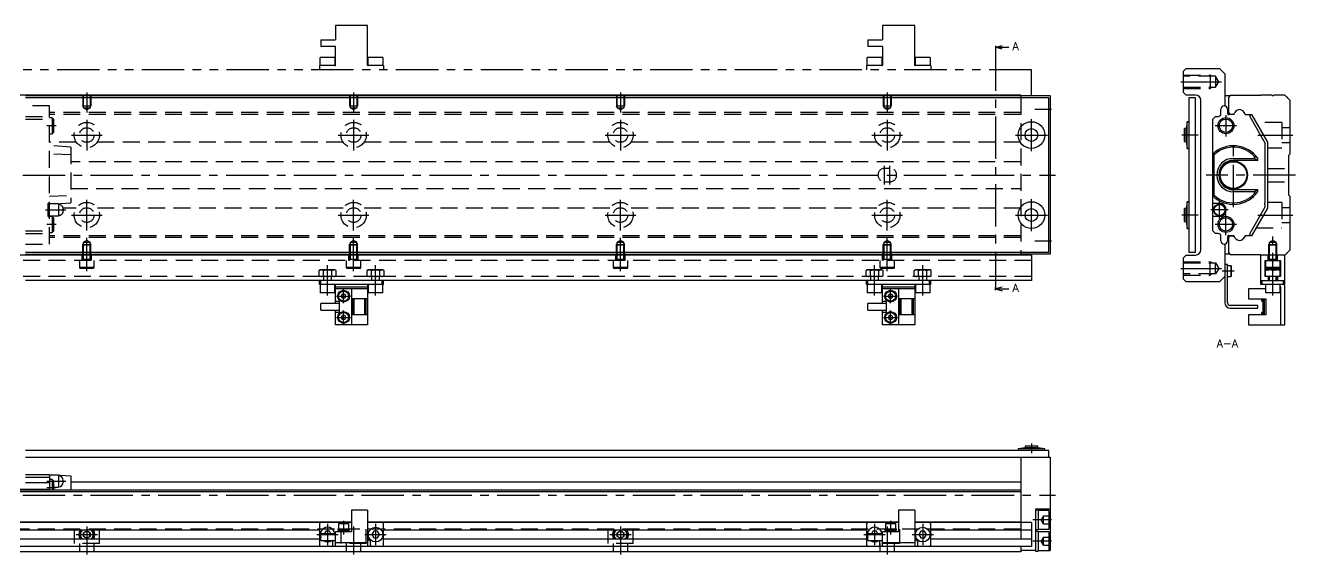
# Model space of a CAD drawing. Extents: x -2 to 754, y -8 to 207.
# Drawn here: x 278.4 to 754.4, y 9 to 207.4 of the extents above; entities that cross this region are included whole.
import ezdxf

# ---------------------------------------------------------------- set-up
doc = ezdxf.new("R2010")
doc.units = 0
doc.header["$LTSCALE"] = 0.5
for name, pattern in [('CENTER', [50.8, 31.75, -6.35, 6.35, -6.35]), ('DASHED', [19.05, 12.7, -6.35]), ('PHANTOM', [63.5, 31.75, -6.35, 6.35, -6.35, 6.35, -6.35])]:
    doc.linetypes.add(name, pattern=pattern)
for name, color, linetype in [('MSM_CENTER', 1, 'CENTER'), ('MSM_CONTINUOUS', 7, 'CONTINUOUS'), ('MSM_DASHED', 4, 'DASHED'), ('MSM_IMAGINARY', 6, 'PHANTOM'), ('MSM_NARROW', 5, 'CONTINUOUS'), ('MSM_PART_NUMBER', 7, 'CONTINUOUS')]:
    doc.layers.add(name, color=color, linetype=linetype)
doc.styles.get("Standard").update_dxf_attribs({"font": 'txt.shx', "height": 3, "bigfont": 'bigfont.shx'})

msp = doc.modelspace()

# ---------------------------------------------------------------- linework, layer by layer
at = {"layer": 'MSM_CENTER'}
for p, q in [((641.92, 198.69), (641.92, 108.62)), ((711.4, 186.3), (726.59, 186.3)), ((301.4, 182.3), (301.4, 174.79)), ((401.4, 182.3), (401.4, 174.79)), ((501.4, 182.3), (501.4, 174.79)), ((601.4, 182.3), (601.4, 174.79)), ((301.4, 172.05), (301.4, 160.55)), ((401.4, 172.05), (401.4, 160.55)), ((501.4, 172.05), (501.4, 160.55)), ((601.4, 172.05), (601.4, 160.55)), ((655.4, 160.3), (655.4, 172.3)), ((656.65, 176), (662.9, 176)), ((728.3, 173.8), (728.3, 165.8)), ((289.9, 169.8), (286.4, 169.8)), ((732.3, 169.8), (724.3, 169.8)), ((295.65, 166.3), (307.15, 166.3)), ((395.65, 166.3), (407.15, 166.3)), ((495.65, 166.3), (507.15, 166.3)), ((595.65, 166.3), (607.15, 166.3)), ((649.4, 166.3), (661.4, 166.3)), ((717.9, 166.3), (711.8, 166.3)), ((731.1, 139.3), (731.1, 163.3)), ((740.22, 166.3), (753.4, 166.3)), ((600.4, 147.8), (600.4, 154.8)), ((602.4, 147.8), (602.4, 154.8)), ((-2, 151.3), (664.4, 151.3)), ((754.4, 151.3), (720.9, 151.3)), ((285.9, 138.2), (293.6, 138.2)), ((301.4, 130.55), (301.4, 142.05)), ((401.4, 130.55), (401.4, 142.05)), ((501.4, 130.55), (501.4, 142.05)), ((601.4, 130.55), (601.4, 142.05)), ((655.4, 130.3), (655.4, 142.3)), ((729.15, 138.2), (722.65, 138.2)), ((725.9, 134.95), (725.9, 141.45)), ((295.65, 136.3), (307.15, 136.3)), ((395.65, 136.3), (407.15, 136.3)), ((495.65, 136.3), (507.15, 136.3)), ((595.65, 136.3), (607.15, 136.3)), ((649.4, 136.3), (661.4, 136.3)), ((717.9, 136.3), (711.8, 136.3)), ((728.3, 128.8), (728.3, 136.8)), ((740.22, 136.3), (753.4, 136.3)), ((289.9, 132.8), (286.4, 132.8)), ((732.3, 132.8), (724.3, 132.8)), ((301.4, 115.25), (301.4, 127.81)), ((401.4, 115.25), (401.4, 127.81)), ((501.4, 115.25), (501.4, 127.81)), ((601.4, 115.25), (601.4, 127.81)), ((656.65, 126.6), (662.9, 126.6)), ((745.9, 106.2), (745.9, 128.3)), ((391.65, 106.2), (391.65, 117.55)), ((409.65, 106.2), (409.65, 117.55)), ((596.65, 106.2), (596.65, 117.55)), ((614.65, 106.2), (614.65, 117.55)), ((711.4, 116.3), (726.59, 116.3)), ((731.4, 115.3), (726.9, 115.3)), ((395.02, 105.9), (400.27, 105.9)), ((397.65, 103.27), (397.65, 108.52)), ((600.02, 105.9), (605.27, 105.9)), ((602.65, 103.27), (602.65, 108.52)), ((397.65, 95.27), (397.65, 100.52)), ((602.65, 95.27), (602.65, 100.52)), ((395.02, 97.9), (400.27, 97.9)), ((600.02, 97.9), (605.27, 97.9)), ((655.4, 50.6), (655.4, 47)), ((286.4, 36.5), (293.6, 36.5)), ((286.4, 34.1), (289.9, 34.1)), ((-2, 31.3), (664.4, 31.3)), ((301.4, 19.5), (301.4, 9)), ((301.4, 19.5), (301.4, 9)), ((391.65, 20.5), (391.65, 12.5)), ((397.65, 21.6), (397.65, 16.6)), ((401.4, 19.5), (401.4, 9)), ((409.65, 20.5), (409.65, 12.5)), ((501.4, 19.5), (501.4, 9)), ((501.4, 19.5), (501.4, 9)), ((596.65, 20.5), (596.65, 12.5)), ((601.4, 19.5), (601.4, 9)), ((602.65, 21.6), (602.65, 16.6)), ((614.65, 20.5), (614.65, 12.5)), ((662.9, 22), (655.9, 22)), ((297.4, 16.5), (305.4, 16.5)), ((387.65, 16.5), (395.65, 16.5)), ((405.65, 16.5), (413.65, 16.5)), ((497.4, 16.5), (505.4, 16.5)), ((592.65, 16.5), (600.65, 16.5)), ((610.65, 16.5), (618.65, 16.5)), ((662.9, 14), (655.9, 14))]:
    msp.add_line(p, q, dxfattribs=at)
at = {"layer": 'MSM_CONTINUOUS'}
for p, q in [((641.92, 199.19), (644.42, 199.86)), ((641.92, 199.69), (641.92, 198.69)), ((644.42, 198.52), (641.92, 199.19)), ((641.92, 199.19), (646.92, 199.19)), ((712.4, 190.3), (713.4, 191.3)), ((713.4, 191.3), (725.9, 191.3)), ((725.9, 191.3), (727.9, 189.3)), ((712.4, 182.3), (712.4, 190.3)), ((727.9, 189.3), (727.9, 177.17)), ((651.4, 181.3), (151.4, 181.3)), ((651.4, 181.1), (278.4, 181.1)), ((651.4, 181.3), (651.4, 180.3)), ((662.4, 181), (651.4, 181)), ((662.4, 181), (662.4, 121.6)), ((713.4, 181.3), (712.4, 182.3)), ((716.9, 181.3), (713.4, 181.3)), ((729.8, 181), (727.9, 181)), ((729.9, 181.1), (729.2, 180.4)), ((741.2, 181.1), (729.9, 181.1)), ((741.4, 181.3), (741.2, 181.1)), ((745.5, 181.3), (741.4, 181.3)), ((750.4, 181.3), (746.3, 181.3)), ((752.4, 179.3), (750.4, 181.3)), ((651.4, 180.4), (278.4, 180.4)), ((661.9, 180.3), (278.4, 180.3)), ((661.9, 122.3), (661.9, 180.3)), ((714.4, 180.3), (714.4, 122.3)), ((716.9, 180.3), (714.4, 180.3)), ((716.9, 122.3), (716.9, 180.3)), ((718.9, 123.3), (718.9, 179.3)), ((729.2, 180.4), (729.2, 174.75)), ((752.4, 159.3), (752.4, 179.3)), ((723.4, 172.25), (724.4, 173.25)), ((723.4, 130.35), (723.4, 172.25)), ((724.4, 173.25), (725.4, 173.25)), ((726.4, 174.25), (726.4, 175.95)), ((728.9, 175.95), (728.9, 174.55)), ((729.2, 174.75), (729.9, 174.05)), ((729.7, 174.1), (729.85, 174.1)), ((731.25, 174.05), (729.9, 174.05)), ((731.25, 174.05), (731.62, 174.7)), ((735.12, 174.8), (735.55, 174.05)), ((735.55, 174.05), (735.12, 174.8)), ((735.55, 174.05), (737.9, 174.05)), ((737.24, 173.6), (737.24, 173.2)), ((737.24, 173.6), (737.24, 173.2)), ((737.24, 173.2), (742.9, 163.39)), ((737.9, 174.05), (743.9, 163.66)), ((713.4, 168.7), (712.8, 168.7)), ((712.8, 163.9), (712.8, 168.7)), ((713.8, 171.3), (713.4, 168.7)), ((713.4, 163.9), (713.4, 168.7)), ((714.4, 171.3), (713.8, 171.3)), ((713.8, 161.3), (713.8, 171.3)), ((712.8, 163.9), (713.4, 163.9)), ((713.4, 163.9), (713.8, 161.3)), ((742.9, 163.39), (742.9, 140.95)), ((743.9, 163.66), (743.9, 138.94)), ((713.8, 161.3), (714.4, 161.3)), ((723.9, 158.9), (723.4, 159.16)), ((723.9, 143.7), (723.9, 158.9)), ((731.1, 157.56), (738.95, 157.56)), ((738.95, 157.56), (738.95, 158.23)), ((738.95, 157.56), (740.2, 156.8)), ((740.2, 156.8), (740.2, 157.48)), ((751.9, 158.8), (752.4, 159.3)), ((751.9, 143.8), (751.9, 158.8)), ((740.2, 156.8), (731.1, 156.8)), ((723.4, 143.44), (723.9, 143.7)), ((740.2, 145.8), (731.1, 145.8)), ((738.95, 145.04), (731.1, 145.04)), ((740.2, 145.8), (738.95, 145.04)), ((738.95, 144.37), (738.95, 145.04)), ((740.2, 145.12), (740.2, 145.8)), ((752.4, 143.3), (751.9, 143.8)), ((752.4, 123.3), (752.4, 143.3)), ((713.4, 138.7), (712.8, 138.7)), ((712.8, 133.9), (712.8, 138.7)), ((713.8, 141.3), (713.4, 138.7)), ((713.4, 133.9), (713.4, 138.7)), ((714.4, 141.3), (713.8, 141.3)), ((713.8, 131.3), (713.8, 141.3)), ((723.4, 140.7), (725.9, 140.7)), ((742.9, 139.21), (737.24, 129.4)), ((743.9, 138.94), (737.9, 128.55)), ((742.9, 140.15), (742.9, 139.21)), ((712.8, 133.9), (713.4, 133.9)), ((713.4, 133.9), (713.8, 131.3)), ((725.9, 135.7), (723.4, 135.7)), ((713.8, 131.3), (714.4, 131.3)), ((724.4, 129.35), (723.4, 130.35)), ((725.4, 129.35), (724.4, 129.35)), ((729.9, 128.55), (729.2, 127.85)), ((729.9, 128.55), (729.85, 128.5)), ((731.25, 128.55), (729.9, 128.55)), ((729.9, 128.55), (731.25, 128.55)), ((731.68, 127.8), (731.25, 128.55)), ((731.62, 127.9), (731.25, 128.55)), ((735.55, 128.55), (735.12, 127.8)), ((735.55, 128.55), (735.18, 127.9)), ((737.9, 128.55), (735.55, 128.55)), ((736.95, 128.55), (735.55, 128.55)), ((737.24, 129.4), (737.24, 129)), ((726.4, 126.65), (726.4, 128.35)), ((727.9, 125.43), (727.9, 103.4)), ((728.9, 128.05), (728.9, 126.65)), ((729.2, 127.85), (729.2, 122.2)), ((729.85, 128.5), (729.7, 128.5)), ((655.4, 121.3), (147.4, 121.3)), ((661.9, 122.3), (278.4, 122.3)), ((651.4, 122.2), (278.4, 122.2)), ((651.4, 121.5), (278.4, 121.5)), ((651.4, 122.3), (651.4, 121.3)), ((662.4, 121.6), (651.4, 121.6)), ((655.4, 121.3), (655.4, 111.8)), ((712.4, 120.3), (713.4, 121.3)), ((712.4, 112.3), (712.4, 120.3)), ((713.4, 121.3), (716.9, 121.3)), ((716.9, 122.3), (714.4, 122.3)), ((729.8, 121.6), (727.9, 121.6)), ((729.2, 122.2), (729.9, 121.5)), ((729.9, 121.5), (741.2, 121.5)), ((741.2, 121.5), (741.4, 121.3)), ((750.4, 121.3), (741.4, 121.3)), ((741.4, 110.2), (741.4, 121.3)), ((743, 113.3), (743, 119.3)), ((743, 119.3), (748.8, 119.3)), ((743.15, 119.3), (743.15, 116.6)), ((748.65, 116.6), (748.65, 119.3)), ((748.8, 119.3), (748.8, 113.3)), ((750.4, 121.3), (752.4, 123.3)), ((750.4, 110.2), (750.4, 121.3)), ((728.9, 117.8), (727.9, 117.8)), ((728.9, 103.4), (728.9, 117.8)), ((730.2, 117.3), (728.9, 117.3)), ((730.4, 117.1), (730.2, 117.3)), ((730.2, 113.3), (730.2, 117.3)), ((730.4, 113.5), (730.4, 117.1)), ((743.15, 116.6), (743.45, 116.3)), ((748.65, 116.6), (743.15, 116.6)), ((743.15, 113.3), (743.15, 115.7)), ((748.65, 115.7), (743.15, 115.7)), ((748.35, 116.3), (743.45, 116.3)), ((745.9, 115.45), (744.52, 115.7)), ((745.9, 113.55), (745.9, 115.45)), ((748.65, 115.45), (747.27, 115.7)), ((748.35, 116.3), (748.65, 116.6)), ((748.65, 113.3), (748.65, 115.7)), ((655.4, 111.8), (278.4, 111.8)), ((388.65, 110.2), (388.65, 111.8)), ((412.65, 110.2), (388.65, 110.2)), ((388.9, 110.2), (388.9, 107.2)), ((389.15, 110.2), (389.15, 111.8)), ((394.4, 107.2), (394.4, 110.2)), ((394.65, 103.15), (394.65, 110.07)), ((406.65, 110.07), (406.65, 95.2)), ((406.9, 110.2), (406.9, 107.2)), ((412.15, 110.2), (412.15, 111.8)), ((412.4, 107.2), (412.4, 110.2)), ((412.65, 110.2), (412.65, 111.8)), ((593.65, 110.2), (593.65, 111.8)), ((617.65, 110.2), (593.65, 110.2)), ((593.9, 110.2), (593.9, 107.2)), ((594.15, 110.2), (594.15, 111.8)), ((599.4, 107.2), (599.4, 110.2)), ((599.65, 103.15), (599.65, 110.07)), ((611.65, 110.07), (611.65, 95.2)), ((611.9, 110.2), (611.9, 107.2)), ((617.15, 110.2), (617.15, 111.8)), ((617.4, 107.2), (617.4, 110.2)), ((617.65, 110.2), (617.65, 111.8)), ((713.4, 111.3), (712.4, 112.3)), ((725.9, 111.3), (713.4, 111.3)), ((727.9, 113.3), (725.9, 111.3)), ((728.9, 113.3), (730.2, 113.3)), ((730.2, 113.3), (730.4, 113.5)), ((741.4, 111.8), (750.4, 111.8)), ((750.4, 110.2), (741.4, 110.2)), ((741.9, 110.2), (741.9, 111.8)), ((748.8, 113.3), (743, 113.3)), ((743.15, 113.55), (744.52, 113.3)), ((743.15, 110.2), (743.15, 107.2)), ((744.2, 111.8), (744.2, 113.3)), ((744.4, 113.3), (744.4, 111.8)), ((745.9, 113.55), (747.27, 113.3)), ((747.4, 111.8), (747.4, 113.3)), ((747.6, 113.3), (747.6, 111.8)), ((748.65, 107.2), (748.65, 110.2)), ((749.9, 110.2), (749.9, 111.8)), ((394.4, 107.2), (388.9, 107.2)), ((406.65, 109.2), (394.65, 109.2)), ((406.65, 108.6), (394.65, 108.6)), ((397.65, 106.77), (396.9, 106.33)), ((396.9, 106.33), (396.9, 105.47)), ((396.9, 105.47), (397.65, 105.03)), ((398.4, 106.33), (397.65, 106.77)), ((397.65, 105.03), (398.4, 105.47)), ((398.4, 105.47), (398.4, 106.33)), ((400.65, 108.6), (400.65, 95.2)), ((406.65, 104.9), (400.65, 104.9)), ((401.15, 98.9), (401.15, 104.9)), ((401.65, 98.9), (401.65, 104.9)), ((405.65, 98.9), (405.65, 104.9)), ((406.15, 98.9), (406.15, 104.9)), ((412.4, 107.2), (406.9, 107.2)), ((599.4, 107.2), (593.9, 107.2)), ((611.65, 109.2), (599.65, 109.2)), ((611.65, 108.6), (599.65, 108.6)), ((602.65, 106.77), (601.9, 106.33)), ((601.9, 106.33), (601.9, 105.47)), ((601.9, 105.47), (602.65, 105.03)), ((603.4, 106.33), (602.65, 106.77)), ((602.65, 105.03), (603.4, 105.47)), ((603.4, 105.47), (603.4, 106.33)), ((605.65, 108.6), (605.65, 95.2)), ((611.65, 104.9), (605.65, 104.9)), ((606.15, 98.9), (606.15, 104.9)), ((606.65, 98.9), (606.65, 104.9)), ((610.65, 98.9), (610.65, 104.9)), ((611.15, 98.9), (611.15, 104.9)), ((617.4, 107.2), (611.9, 107.2)), ((644.42, 109.29), (641.92, 108.62)), ((641.92, 108.12), (641.92, 109.12)), ((641.92, 108.62), (644.42, 107.95)), ((641.92, 108.62), (646.92, 108.62)), ((736.8, 108.6), (736.8, 104.9)), ((743.15, 108.6), (736.8, 108.6)), ((736.8, 104.9), (743.3, 104.9)), ((741.8, 104), (741.8, 104.9)), ((742.3, 98.9), (742.3, 104.9)), ((742.8, 98.9), (742.8, 104.9)), ((748.65, 107.2), (743.15, 107.2)), ((743.3, 104.9), (743.3, 98.9)), ((748.8, 108.6), (748.65, 108.6)), ((748.8, 109.2), (748.8, 95.2)), ((750.4, 95.2), (750.4, 109.2)), ((396.15, 103.15), (389.15, 103.15)), ((389.15, 100.65), (389.15, 103.15)), ((389.15, 100.65), (396.15, 100.65)), ((396.15, 103.9), (394.65, 103.9)), ((394.65, 95.2), (394.65, 100.65)), ((396.15, 99.9), (396.15, 103.9)), ((601.15, 103.15), (594.15, 103.15)), ((594.15, 100.65), (594.15, 103.15)), ((594.15, 100.65), (601.15, 100.65)), ((601.15, 103.9), (599.65, 103.9)), ((599.65, 95.2), (599.65, 100.65)), ((601.15, 99.9), (601.15, 103.9)), ((740.3, 102.4), (729.9, 102.4)), ((729.9, 101.4), (740.3, 101.4)), ((740.3, 101.4), (740.3, 102.4)), ((741.8, 104), (742.3, 104)), ((394.65, 99.9), (396.15, 99.9)), ((406.65, 95.2), (394.65, 95.2)), ((397.65, 98.77), (396.9, 98.33)), ((396.9, 98.33), (396.9, 97.47)), ((396.9, 97.47), (397.65, 97.03)), ((398.4, 98.33), (397.65, 98.77)), ((397.65, 97.03), (398.4, 97.47)), ((398.4, 97.47), (398.4, 98.33)), ((406.65, 98.9), (400.65, 98.9)), ((599.65, 99.9), (601.15, 99.9)), ((611.65, 95.2), (599.65, 95.2)), ((602.65, 98.77), (601.9, 98.33)), ((601.9, 98.33), (601.9, 97.47)), ((601.9, 97.47), (602.65, 97.03)), ((603.4, 98.33), (602.65, 98.77)), ((602.65, 97.03), (603.4, 97.47)), ((603.4, 97.47), (603.4, 98.33)), ((611.65, 98.9), (605.65, 98.9)), ((736.8, 98.9), (736.8, 95.2)), ((743.3, 98.9), (736.8, 98.9)), ((736.8, 95.2), (750.4, 95.2)), ((742.3, 99.8), (741.8, 99.8)), ((741.8, 98.9), (741.8, 99.8)), ((661.9, 48), (278.4, 48)), ((653, 49), (650.4, 48.6)), ((650.4, 48.6), (650.4, 48)), ((660.4, 48.6), (650.4, 48.6)), ((653, 49.6), (653, 49)), ((657.8, 49.6), (653, 49.6)), ((657.8, 49), (653, 49)), ((657.8, 49), (657.8, 49.6)), ((660.4, 48.6), (657.8, 49)), ((660.4, 48), (660.4, 48.6)), ((661.9, 45.5), (661.9, 48)), ((278.4, 45.5), (662.4, 45.5)), ((651.4, 45.5), (651.4, 21)), ((662.4, 45.5), (662.4, 10.5)), ((278.4, 39), (287.4, 39)), ((287.4, 39), (295.4, 38.5)), ((287.4, 39), (287.4, 33.2)), ((290.85, 38.75), (287.4, 38.75)), ((290.85, 38.75), (290.85, 34.25)), ((295.4, 38.5), (295.4, 33.2)), ((256.4, 33.5), (287.4, 33.5)), ((278.4, 38), (287.4, 38)), ((278.4, 36), (287.4, 36)), ((288.4, 37.1), (287.4, 37.1)), ((288.9, 36.6), (288.4, 37.1)), ((288.4, 37.1), (288.4, 33.2)), ((288.9, 36.6), (288.9, 33.2)), ((288.9, 34.25), (290.85, 34.25)), ((292.6, 36.8), (292.6, 36.2)), ((295.4, 36.3), (651.4, 36.3)), ((651.4, 33.2), (256.4, 33.2)), ((651.4, 32.5), (256.4, 32.5)), ((406.65, 25.6), (400.65, 25.6)), ((400.65, 25.6), (400.65, 17.6)), ((406.65, 25.6), (406.65, 12)), ((605.65, 25.6), (605.65, 17.6)), ((611.65, 25.6), (605.65, 25.6)), ((611.65, 25.6), (611.65, 12)), ((662.4, 26), (656.9, 26)), ((656.9, 26), (656.9, 10.35)), ((657.9, 25.65), (656.9, 25.65)), ((657.9, 25.65), (657.9, 18.35)), ((661.9, 25.5), (657.9, 25.5)), ((661.9, 25.5), (661.9, 18.5)), ((400.65, 21.2), (201.65, 21.2)), ((400.65, 21), (201.65, 21)), ((400.65, 21), (201.65, 21)), ((388.65, 20.5), (388.65, 12.5)), ((395.75, 20.6), (395.75, 18.6)), ((395.75, 20.6), (399.55, 20.6)), ((399.55, 18.6), (399.55, 20.6)), ((605.65, 21.2), (406.65, 21.2)), ((605.65, 21), (406.65, 21)), ((605.65, 21), (406.65, 21)), ((412.65, 12.5), (412.65, 20.5)), ((593.65, 20.5), (593.65, 12.5)), ((600.75, 20.6), (600.75, 18.6)), ((600.75, 20.6), (604.55, 20.6)), ((604.55, 18.6), (604.55, 20.6)), ((651.4, 21.2), (611.65, 21.2)), ((655.4, 21), (611.65, 21)), ((651.4, 21), (611.65, 21)), ((617.65, 12.5), (617.65, 20.5)), ((655.4, 21), (655.4, 12)), ((388.65, 18.2), (207.65, 18.2)), ((388.65, 14.8), (207.65, 14.8)), ((300.15, 17.22), (301.4, 17.94)), ((300.15, 15.78), (300.15, 17.22)), ((301.4, 15.06), (300.15, 15.78)), ((301.4, 17.94), (302.65, 17.22)), ((302.65, 15.78), (301.4, 15.06)), ((302.65, 17.22), (302.65, 15.78)), ((388.47, 16.5), (388.65, 16.8)), ((388.65, 16.2), (388.47, 16.5)), ((394.65, 16.85), (389.15, 16.85)), ((389.15, 14.35), (389.15, 16.85)), ((389.15, 14.35), (394.65, 14.35)), ((390.93, 17.75), (390.41, 16.85)), ((392.37, 17.75), (390.93, 17.75)), ((392.89, 16.85), (392.37, 17.75)), ((400.65, 17.6), (394.65, 17.6)), ((394.65, 12), (394.65, 17.6)), ((395.45, 18.6), (395.45, 18.1)), ((395.45, 18.6), (399.85, 18.6)), ((395.45, 18.1), (399.85, 18.1)), ((395.65, 18.1), (395.65, 17.6)), ((399.65, 17.6), (399.65, 18.1)), ((399.85, 18.1), (399.85, 18.6)), ((406.65, 14.6), (407.15, 14.6)), ((408.93, 17.75), (408.21, 16.5)), ((408.21, 16.5), (408.93, 15.25)), ((410.37, 17.75), (408.93, 17.75)), ((408.93, 15.25), (410.37, 15.25)), ((411.09, 16.5), (410.37, 17.75)), ((410.37, 15.25), (411.09, 16.5)), ((412.83, 16.5), (412.61, 16.12)), ((593.65, 18.2), (412.65, 18.2)), ((412.65, 16.8), (412.83, 16.5)), ((593.65, 14.8), (412.65, 14.8)), ((500.15, 17.22), (501.4, 17.94)), ((500.15, 15.78), (500.15, 17.22)), ((501.4, 15.06), (500.15, 15.78)), ((501.4, 17.94), (502.65, 17.22)), ((502.65, 15.78), (501.4, 15.06)), ((502.65, 17.22), (502.65, 15.78)), ((593.47, 16.5), (593.65, 16.8)), ((593.65, 16.2), (593.47, 16.5)), ((599.65, 16.85), (594.15, 16.85)), ((594.15, 14.35), (594.15, 16.85)), ((594.15, 14.35), (599.65, 14.35)), ((595.93, 17.75), (595.41, 16.85)), ((597.37, 17.75), (595.93, 17.75)), ((597.89, 16.85), (597.37, 17.75)), ((605.65, 17.6), (599.65, 17.6)), ((599.65, 12), (599.65, 17.6)), ((600.45, 18.6), (600.45, 18.1)), ((600.45, 18.6), (604.85, 18.6)), ((600.45, 18.1), (604.85, 18.1)), ((600.65, 18.1), (600.65, 17.6)), ((604.65, 17.6), (604.65, 18.1)), ((604.85, 18.1), (604.85, 18.6)), ((611.65, 14.6), (612.15, 14.6)), ((613.93, 17.75), (613.21, 16.5)), ((613.21, 16.5), (613.93, 15.25)), ((615.37, 17.75), (613.93, 17.75)), ((613.93, 15.25), (615.37, 15.25)), ((616.09, 16.5), (615.37, 17.75)), ((615.37, 15.25), (616.09, 16.5)), ((617.83, 16.5), (617.61, 16.12)), ((655.4, 18.2), (617.65, 18.2)), ((617.65, 16.8), (617.83, 16.5)), ((655.4, 14.8), (617.65, 14.8)), ((656.9, 18.35), (657.9, 18.35)), ((657.9, 17.65), (656.9, 17.65)), ((657.9, 18.5), (661.9, 18.5)), ((657.9, 17.65), (657.9, 10.35)), ((661.9, 17.5), (657.9, 17.5)), ((661.9, 17.5), (661.9, 10.5)), ((655.4, 12), (147.4, 12)), ((651.4, 12), (151.4, 12)), ((651.4, 10), (151.4, 10)), ((393.65, 12.5), (393.65, 14.1)), ((394.65, 13.6), (406.65, 13.6)), ((407.65, 14.1), (407.65, 12.5)), ((598.65, 12.5), (598.65, 14.1)), ((599.65, 13.6), (611.65, 13.6)), ((612.65, 14.1), (612.65, 12.5)), ((651.4, 12), (651.4, 10)), ((656.9, 10.5), (651.4, 10.5)), ((656.9, 10.35), (657.9, 10.35)), ((657.9, 10.5), (662.4, 10.5))]:
    msp.add_line(p, q, dxfattribs=at)
for centre, radius in [((728.3, 169.8), 3), ((728.3, 169.8), 2.5), ((655.4, 166.3), 5), ((655.4, 166.3), 2.4), ((731.1, 151.3), 5.3), ((731.1, 151.3), 5), ((655.4, 136.3), 5), ((655.4, 136.3), 2.4), ((725.9, 138.2), 2.25), ((725.9, 138.2), 2.05), ((728.3, 132.8), 3), ((728.3, 132.8), 2.5), ((397.65, 105.9), 2.2), ((397.65, 105.9), 1.9), ((602.65, 105.9), 2.2), ((602.65, 105.9), 1.9), ((397.65, 97.9), 2.2), ((602.65, 97.9), 2.2), ((397.65, 97.9), 1.9), ((602.65, 97.9), 1.9), ((409.65, 16.5), 2.75), ((614.65, 16.5), 2.75)]:
    msp.add_circle(centre, radius, dxfattribs=at)
for centre, radius, start, end in [((716.9, 179.3), 2, 0, 90), ((745.9, 181.6), 0.5, 216.8699, 323.1301), ((727.65, 175.95), 1.25, 0, 180), ((749.9, 179), 2, 36.8699, 53.1301), ((725.4, 174.25), 1, 270, 0), ((729.9, 174.55), 1, 180, 228.766), ((729.7, 173.6), 0.5, 90, 156.6746), ((733.55, 173.65), 2.2, 93.981, 151.4552), ((733.25, 173.65), 2.2, 31.4553, 86.019), ((736.74, 173.6), 0.5, 0, 64.1581), ((731.1, 151.3), 11, 34.1804, 134.427), ((731.1, 151.3), 10.47, 41.4448, 133.4287), ((731.1, 151.3), 6.26, 90, 270), ((735.05, 150.3), 8.84, 54.3755, 63.8517), ((731.1, 151.3), 5.5, 90, 270), ((731.1, 151.3), 11, 225.573, 325.8196), ((731.1, 151.3), 10.47, 226.5713, 318.5552), ((734.75, 152.81), 9.43, 296.4456, 305.3272), ((725.9, 138.2), 2.5, 270, 90), ((743.2, 140.55), 0.5, 126.8699, 233.1301), ((725.4, 128.35), 1, 0, 90), ((729.9, 128.05), 1, 131.234, 180), ((729.7, 129), 0.5, 203.3254, 270), ((736.74, 129), 0.5, 295.8419, 360), ((727.65, 126.65), 1.25, 180, 0), ((733.55, 128.95), 2.2, 211.3887, 266.019), ((733.55, 128.95), 2.2, 211.4553, 266.019), ((733.25, 128.95), 2.2, 273.981, 331.4552), ((733.25, 128.95), 2.2, 273.981, 328.5447), ((716.9, 123.3), 2, 270, 0), ((749.9, 123.6), 2, 306.8699, 323.1301), ((744.77, 110.33), 5.37, 92.6591, 107.597), ((747.5, 110.45), 5.25, 92.489, 107.7671), ((744.28, 118.67), 5.37, 272.6596, 287.5965), ((747.03, 118.67), 5.37, 272.6591, 287.597), ((747.8, 109.2), 1, 0, 31.7883), ((747.8, 109.2), 2.6, 0, 22.6199), ((729.9, 103.4), 2, 180, 270), ((729.9, 103.4), 1, 180, 270), ((290.85, 36.8), 1.75, 0, 90), ((290.85, 36.2), 1.75, 270, 0), ((389.15, 20.5), 0.5, 90, 180), ((391.65, 16.5), 2.75, 7.312, 204.62), ((412.15, 20.5), 0.5, 0, 90), ((594.15, 20.5), 0.5, 90, 180), ((596.65, 16.5), 2.75, 7.312, 204.62), ((617.15, 20.5), 0.5, 0, 90), ((301.4, 16.5), 3, 145.4819, 214.5181), ((301.4, 16.5), 2.75, 141.8165, 218.1835), ((301.4, 16.5), 2.45, 136.0622, 223.9379), ((301.4, 16.5), 1.25, 120, 240), ((301.4, 16.5), 1.25, 300, 60), ((301.4, 16.5), 2.45, 316.0622, 43.9378), ((301.4, 16.5), 2.75, 321.8165, 38.1835), ((301.4, 16.5), 3, 325.4819, 34.5181), ((391.65, 16.5), 2.75, 231.4273, 308.5727), ((394.15, 14.1), 0.5, 150, 180), ((394.22, 14.11), 0.429, 358.6925, 34.0177), ((407.15, 14.1), 0.501, 90.0618, 179.9383), ((407.15, 14.1), 0.5, 0, 90), ((501.4, 16.5), 3, 145.4819, 214.5181), ((501.4, 16.5), 2.75, 141.8165, 218.1835), ((501.4, 16.5), 2.45, 136.0622, 223.9379), ((501.4, 16.5), 1.25, 120, 240), ((501.4, 16.5), 1.25, 300, 60), ((501.4, 16.5), 2.45, 316.0622, 43.9378), ((501.4, 16.5), 2.75, 321.8165, 38.1835), ((501.4, 16.5), 3, 325.4819, 34.5181), ((596.65, 16.5), 2.75, 231.4273, 308.5727), ((599.15, 14.1), 0.5, 150, 180), ((599.22, 14.11), 0.429, 358.6925, 34.0177), ((612.15, 14.1), 0.501, 90.0618, 179.9383), ((612.15, 14.1), 0.5, 0, 90), ((389.15, 12.5), 0.5, 180, 270), ((393.15, 12.5), 0.5, 270, 0), ((408.15, 12.5), 0.5, 180, 270), ((412.15, 12.5), 0.5, 270, 360), ((594.15, 12.5), 0.5, 180, 270), ((598.15, 12.5), 0.5, 270, 0), ((613.15, 12.5), 0.5, 180, 270), ((617.15, 12.5), 0.5, 270, 360)]:
    msp.add_arc(centre, radius, start, end, dxfattribs=at)
at = {"layer": 'MSM_DASHED'}
for p, q in [((712.4, 188.8), (722.4, 188.8)), ((724.4, 188.37), (712.4, 188.37)), ((722.4, 188.8), (722.4, 183.8)), ((723.15, 188.37), (722.4, 188.8)), ((725.59, 186.3), (724.4, 188.37)), ((724.4, 188.37), (724.4, 184.23)), ((724.4, 184.23), (725.59, 186.3)), ((299.9, 181.3), (299.9, 177.3)), ((300.17, 176.5), (300.17, 181.3)), ((302.63, 181.3), (302.63, 176.5)), ((302.9, 181.3), (302.9, 177.3)), ((399.9, 181.3), (399.9, 177.3)), ((400.17, 176.5), (400.17, 181.3)), ((402.63, 181.3), (402.63, 176.5)), ((402.9, 181.3), (402.9, 177.3)), ((499.9, 181.3), (499.9, 177.3)), ((500.17, 176.5), (500.17, 181.3)), ((502.63, 181.3), (502.63, 176.5)), ((502.9, 181.3), (502.9, 177.3)), ((599.9, 181.3), (599.9, 177.3)), ((600.17, 176.5), (600.17, 181.3)), ((602.63, 181.3), (602.63, 176.5)), ((602.9, 181.3), (602.9, 177.3)), ((712.4, 184.23), (724.4, 184.23)), ((712.4, 183.8), (722.4, 183.8)), ((723.15, 184.23), (722.4, 183.8)), ((287.4, 177.2), (278.4, 177.2)), ((287.4, 125.4), (287.4, 177.2)), ((300.17, 176.83), (299.9, 177.3)), ((299.9, 177.3), (302.9, 177.3)), ((300.17, 176.5), (302.63, 176.5)), ((301.4, 175.79), (300.17, 176.5)), ((302.63, 176.5), (301.4, 175.79)), ((302.63, 176.83), (302.9, 177.3)), ((400.17, 176.83), (399.9, 177.3)), ((399.9, 177.3), (402.9, 177.3)), ((400.17, 176.5), (402.63, 176.5)), ((401.4, 175.79), (400.17, 176.5)), ((402.63, 176.5), (401.4, 175.79)), ((402.63, 176.83), (402.9, 177.3)), ((500.17, 176.83), (499.9, 177.3)), ((499.9, 177.3), (502.9, 177.3)), ((500.17, 176.5), (502.63, 176.5)), ((501.4, 175.79), (500.17, 176.5)), ((502.63, 176.5), (501.4, 175.79)), ((502.63, 176.83), (502.9, 177.3)), ((600.17, 176.83), (599.9, 177.3)), ((599.9, 177.3), (602.9, 177.3)), ((600.17, 176.5), (602.63, 176.5)), ((601.4, 175.79), (600.17, 176.5)), ((602.63, 176.5), (601.4, 175.79)), ((602.63, 176.83), (602.9, 177.3)), ((651.4, 180.3), (651.4, 122.3)), ((278.4, 173.25), (287.4, 173.25)), ((278.4, 172.25), (287.4, 172.25)), ((651.4, 174.75), (287.4, 174.75)), ((651.4, 174.05), (287.4, 174.05)), ((288.4, 172.8), (287.4, 172.8)), ((288.4, 172.8), (288.4, 166.8)), ((288.9, 172.3), (288.4, 172.8)), ((288.9, 172.3), (288.9, 167.3)), ((287.4, 166.8), (288.4, 166.8)), ((288.4, 166.8), (288.9, 167.3)), ((749.2, 171.05), (739.63, 171.05)), ((749.2, 171.05), (749.2, 161.55)), ((752.4, 169.05), (749.2, 169.05)), ((297.45, 163.66), (287.4, 163.66)), ((295.4, 161.77), (287.4, 162.3)), ((397.45, 163.66), (305.35, 163.66)), ((497.45, 163.66), (405.35, 163.66)), ((597.45, 163.66), (505.35, 163.66)), ((651.4, 163.66), (605.35, 163.66)), ((749.2, 163.55), (752.4, 163.55)), ((295.4, 158.9), (287.4, 159.16)), ((295.4, 161.77), (295.4, 140.83)), ((743.9, 161.55), (749.2, 161.55)), ((651.4, 156.3), (295.4, 156.3)), ((602.4, 153.8), (600.4, 153.8)), ((743.9, 153.8), (751.9, 153.8)), ((600.4, 148.8), (602.4, 148.8)), ((743.9, 148.8), (751.9, 148.8)), ((287.4, 143.44), (295.4, 143.7)), ((295.4, 146.3), (651.4, 146.3)), ((286.9, 140.7), (287.4, 140.7)), ((286.9, 135.7), (286.9, 140.7)), ((287.4, 139.7), (286.9, 139.7)), ((290.85, 140.45), (287.4, 140.45)), ((289.66, 140.45), (295.4, 140.83)), ((290.85, 140.45), (290.85, 135.95)), ((297.45, 138.94), (292.54, 138.94)), ((292.6, 138.5), (292.6, 137.9)), ((397.45, 138.94), (305.35, 138.94)), ((497.45, 138.94), (405.35, 138.94)), ((597.45, 138.94), (505.35, 138.94)), ((651.4, 138.94), (605.35, 138.94)), ((749.2, 141.05), (743.9, 141.05)), ((749.2, 141.05), (749.2, 131.55)), ((752.4, 139.05), (749.2, 139.05)), ((286.9, 136.7), (287.4, 136.7)), ((286.9, 135.7), (287.4, 135.7)), ((287.4, 135.95), (290.85, 135.95)), ((288.4, 135.8), (287.4, 135.8)), ((288.9, 135.3), (288.4, 135.8)), ((288.4, 135.8), (288.4, 129.8)), ((288.9, 135.3), (288.9, 130.3)), ((749.2, 133.55), (752.4, 133.55)), ((278.4, 130.35), (287.4, 130.35)), ((278.4, 129.35), (287.4, 129.35)), ((287.4, 129.8), (288.4, 129.8)), ((651.4, 128.55), (287.4, 128.55)), ((288.4, 129.8), (288.9, 130.3)), ((739.63, 131.55), (749.2, 131.55)), ((278.4, 125.4), (287.4, 125.4)), ((651.4, 127.85), (287.4, 127.85)), ((300.17, 125.77), (299.9, 125.3)), ((299.9, 125.3), (302.9, 125.3)), ((299.9, 125.03), (300.17, 125.3)), ((299.9, 119.3), (299.9, 125.3)), ((302.9, 125.03), (299.9, 125.03)), ((301.4, 126.81), (300.17, 126.1)), ((300.17, 126.1), (302.63, 126.1)), ((300.17, 119.77), (300.17, 126.1)), ((302.63, 126.1), (301.4, 126.81)), ((302.63, 119.77), (302.63, 126.1)), ((302.63, 125.77), (302.9, 125.3)), ((302.9, 125.03), (302.63, 125.3)), ((302.9, 119.3), (302.9, 125.3)), ((400.17, 125.77), (399.9, 125.3)), ((399.9, 125.3), (402.9, 125.3)), ((399.9, 125.03), (400.17, 125.3)), ((399.9, 119.3), (399.9, 125.3)), ((402.9, 125.03), (399.9, 125.03)), ((401.4, 126.81), (400.17, 126.1)), ((400.17, 126.1), (402.63, 126.1)), ((400.17, 119.77), (400.17, 126.1)), ((402.63, 126.1), (401.4, 126.81)), ((402.63, 119.77), (402.63, 126.1)), ((402.63, 125.77), (402.9, 125.3)), ((402.9, 125.03), (402.63, 125.3)), ((402.9, 119.3), (402.9, 125.3)), ((500.17, 125.77), (499.9, 125.3)), ((499.9, 125.3), (502.9, 125.3)), ((499.9, 125.03), (500.17, 125.3)), ((499.9, 119.3), (499.9, 125.3)), ((502.9, 125.03), (499.9, 125.03)), ((501.4, 126.81), (500.17, 126.1)), ((500.17, 126.1), (502.63, 126.1)), ((500.17, 119.77), (500.17, 126.1)), ((502.63, 126.1), (501.4, 126.81)), ((502.63, 119.77), (502.63, 126.1)), ((502.63, 125.77), (502.9, 125.3)), ((502.9, 125.03), (502.63, 125.3)), ((502.9, 119.3), (502.9, 125.3)), ((600.17, 125.77), (599.9, 125.3)), ((599.9, 125.3), (602.9, 125.3)), ((599.9, 125.03), (600.17, 125.3)), ((599.9, 119.3), (599.9, 125.3)), ((602.9, 125.03), (599.9, 125.03)), ((601.4, 126.81), (600.17, 126.1)), ((600.17, 126.1), (602.63, 126.1)), ((600.17, 119.77), (600.17, 126.1)), ((602.63, 126.1), (601.4, 126.81)), ((602.63, 119.77), (602.63, 126.1)), ((602.63, 125.77), (602.9, 125.3)), ((602.9, 125.03), (602.63, 125.3)), ((602.9, 119.3), (602.9, 125.3)), ((744.67, 125.77), (744.4, 125.3)), ((744.4, 125.03), (744.67, 125.3)), ((744.4, 119.3), (744.4, 125.3)), ((744.4, 125.3), (747.4, 125.3)), ((747.4, 125.03), (744.4, 125.03)), ((745.9, 126.81), (744.67, 126.1)), ((744.67, 119.77), (744.67, 126.1)), ((744.67, 126.1), (747.13, 126.1)), ((747.13, 126.1), (745.9, 126.81)), ((747.13, 119.77), (747.13, 126.1)), ((747.13, 125.77), (747.4, 125.3)), ((747.13, 125.3), (747.4, 125.03)), ((747.4, 119.3), (747.4, 125.3)), ((655.4, 119.3), (147.4, 119.3)), ((298.65, 119.3), (298.65, 116.6)), ((299.65, 119.3), (299.65, 121.3)), ((299.9, 119.3), (300.17, 119.77)), ((299.9, 119.77), (302.9, 119.77)), ((302.9, 119.3), (302.63, 119.77)), ((303.15, 119.3), (303.15, 121.3)), ((304.15, 116.6), (304.15, 119.3)), ((398.65, 119.3), (398.65, 116.6)), ((399.65, 119.3), (399.65, 121.3)), ((399.9, 119.3), (400.17, 119.77)), ((399.9, 119.77), (402.9, 119.77)), ((402.9, 119.3), (402.63, 119.77)), ((403.15, 119.3), (403.15, 121.3)), ((404.15, 116.6), (404.15, 119.3)), ((498.65, 119.3), (498.65, 116.6)), ((499.65, 119.3), (499.65, 121.3)), ((499.9, 119.3), (500.17, 119.77)), ((499.9, 119.77), (502.9, 119.77)), ((502.9, 119.3), (502.63, 119.77)), ((503.15, 119.3), (503.15, 121.3)), ((504.15, 116.6), (504.15, 119.3)), ((598.65, 119.3), (598.65, 116.6)), ((599.65, 119.3), (599.65, 121.3)), ((599.9, 119.3), (600.17, 119.77)), ((599.9, 119.77), (602.9, 119.77)), ((602.9, 119.3), (602.63, 119.77)), ((603.15, 119.3), (603.15, 121.3)), ((604.15, 116.6), (604.15, 119.3)), ((744.15, 119.3), (744.15, 121.3)), ((744.4, 119.3), (744.67, 119.77)), ((744.4, 119.77), (747.4, 119.77)), ((747.4, 119.3), (747.13, 119.77)), ((747.65, 119.3), (747.65, 121.3)), ((298.65, 116.6), (298.95, 116.3)), ((304.15, 116.6), (298.65, 116.6)), ((303.85, 116.3), (298.95, 116.3)), ((303.85, 116.3), (304.15, 116.6)), ((388.9, 115.7), (388.47, 115.45)), ((388.47, 113.55), (388.47, 115.45)), ((394.4, 115.7), (388.9, 115.7)), ((390.06, 115.45), (389.27, 115.7)), ((390.06, 113.55), (390.06, 115.45)), ((393.24, 113.55), (393.24, 115.45)), ((394.83, 115.45), (394.03, 115.7)), ((394.83, 115.45), (394.4, 115.7)), ((394.83, 113.55), (394.83, 115.45)), ((398.65, 116.6), (398.95, 116.3)), ((404.15, 116.6), (398.65, 116.6)), ((403.85, 116.3), (398.95, 116.3)), ((403.85, 116.3), (404.15, 116.6)), ((406.9, 115.7), (406.47, 115.45)), ((406.47, 113.55), (406.47, 115.45)), ((412.4, 115.7), (406.9, 115.7)), ((408.06, 115.45), (407.27, 115.7)), ((408.06, 113.55), (408.06, 115.45)), ((411.24, 113.55), (411.24, 115.45)), ((412.83, 115.45), (412.03, 115.7)), ((412.83, 115.45), (412.4, 115.7)), ((412.83, 113.55), (412.83, 115.45)), ((498.65, 116.6), (498.95, 116.3)), ((504.15, 116.6), (498.65, 116.6)), ((503.85, 116.3), (498.95, 116.3)), ((503.85, 116.3), (504.15, 116.6)), ((593.9, 115.7), (593.47, 115.45)), ((593.47, 113.55), (593.47, 115.45)), ((599.4, 115.7), (593.9, 115.7)), ((595.06, 115.45), (594.27, 115.7)), ((595.06, 113.55), (595.06, 115.45)), ((598.24, 113.55), (598.24, 115.45)), ((598.65, 116.6), (598.95, 116.3)), ((604.15, 116.6), (598.65, 116.6)), ((603.85, 116.3), (598.95, 116.3)), ((599.83, 115.45), (599.03, 115.7)), ((599.83, 115.45), (599.4, 115.7)), ((599.83, 113.55), (599.83, 115.45)), ((603.85, 116.3), (604.15, 116.6)), ((611.9, 115.7), (611.47, 115.45)), ((611.47, 113.55), (611.47, 115.45)), ((617.4, 115.7), (611.9, 115.7)), ((613.06, 115.45), (612.27, 115.7)), ((613.06, 113.55), (613.06, 115.45)), ((616.24, 113.55), (616.24, 115.45)), ((617.83, 115.45), (617.03, 115.7)), ((617.83, 115.45), (617.4, 115.7)), ((617.83, 113.55), (617.83, 115.45)), ((712.4, 118.8), (722.4, 118.8)), ((712.4, 118.37), (724.4, 118.37)), ((722.4, 113.8), (722.4, 118.8)), ((723.15, 118.37), (722.4, 118.8)), ((724.4, 118.37), (725.59, 116.3)), ((724.4, 114.23), (724.4, 118.37)), ((725.59, 116.3), (724.4, 114.23)), ((655.4, 113.3), (147.4, 113.3)), ((388.47, 113.55), (388.9, 113.3)), ((388.47, 113.55), (389.27, 113.3)), ((394.4, 113.3), (388.9, 113.3)), ((390.15, 113.3), (390.15, 111.8)), ((393.15, 111.8), (393.15, 113.3)), ((393.24, 113.55), (394.03, 113.3)), ((394.4, 113.3), (394.83, 113.55)), ((406.47, 113.55), (406.9, 113.3)), ((406.47, 113.55), (407.27, 113.3)), ((412.4, 113.3), (406.9, 113.3)), ((408.15, 113.3), (408.15, 111.8)), ((411.15, 111.8), (411.15, 113.3)), ((411.24, 113.55), (412.03, 113.3)), ((412.4, 113.3), (412.83, 113.55)), ((593.47, 113.55), (593.9, 113.3)), ((593.47, 113.55), (594.27, 113.3)), ((599.4, 113.3), (593.9, 113.3)), ((595.15, 113.3), (595.15, 111.8)), ((598.15, 111.8), (598.15, 113.3)), ((598.24, 113.55), (599.03, 113.3)), ((599.4, 113.3), (599.83, 113.55)), ((611.47, 113.55), (611.9, 113.3)), ((611.47, 113.55), (612.27, 113.3)), ((617.4, 113.3), (611.9, 113.3)), ((613.15, 113.3), (613.15, 111.8)), ((616.15, 111.8), (616.15, 113.3)), ((616.24, 113.55), (617.03, 113.3)), ((617.4, 113.3), (617.83, 113.55)), ((724.4, 114.23), (712.4, 114.23)), ((712.4, 113.8), (722.4, 113.8)), ((723.15, 114.23), (722.4, 113.8)), ((651.4, 21), (651.4, 12)), ((659.9, 23.5), (659.03, 22)), ((659.9, 20.5), (659.03, 22)), ((659.9, 20.5), (659.9, 23.5)), ((659.9, 23.5), (661.9, 23.5)), ((659.9, 20.5), (661.9, 20.5)), ((651.4, 18.5), (151.4, 18.5)), ((296.65, 18.5), (296.65, 13.2)), ((306.15, 13.2), (306.15, 18.5)), ((396.65, 18.5), (396.65, 13.2)), ((406.15, 13.2), (406.15, 18.5)), ((496.65, 18.5), (496.65, 13.2)), ((506.15, 13.2), (506.15, 18.5)), ((596.65, 18.5), (596.65, 13.2)), ((606.15, 13.2), (606.15, 18.5)), ((659.9, 15.5), (659.03, 14)), ((659.9, 12.5), (659.9, 15.5)), ((659.9, 15.5), (661.9, 15.5)), ((306.15, 13.2), (296.65, 13.2)), ((298.65, 13.2), (298.65, 10)), ((304.15, 10), (304.15, 13.2)), ((406.15, 13.2), (396.65, 13.2)), ((398.65, 13.2), (398.65, 10)), ((404.15, 10), (404.15, 13.2)), ((506.15, 13.2), (496.65, 13.2)), ((498.65, 13.2), (498.65, 10)), ((504.15, 10), (504.15, 13.2)), ((606.15, 13.2), (596.65, 13.2)), ((598.65, 13.2), (598.65, 10)), ((604.15, 10), (604.15, 13.2)), ((659.9, 12.5), (659.03, 14)), ((659.9, 12.5), (661.9, 12.5))]:
    msp.add_line(p, q, dxfattribs=at)
for centre, radius in [((301.4, 166.3), 4.75), ((301.4, 166.3), 2.75), ((401.4, 166.3), 4.75), ((401.4, 166.3), 2.75), ((501.4, 166.3), 4.75), ((501.4, 166.3), 2.75), ((601.4, 166.3), 4.75), ((601.4, 166.3), 2.75), ((301.4, 136.3), 4.75), ((301.4, 136.3), 2.75), ((401.4, 136.3), 4.75), ((401.4, 136.3), 2.75), ((501.4, 136.3), 4.75), ((501.4, 136.3), 2.75), ((601.4, 136.3), 4.75), ((601.4, 136.3), 2.75)]:
    msp.add_circle(centre, radius, dxfattribs=at)
for centre, radius, start, end in [((600.4, 151.3), 2.5, 90, 270), ((602.4, 151.3), 2.5, 270, 90), ((290.85, 138.5), 1.75, 0, 90), ((290.85, 137.9), 1.75, 270, 0), ((389.45, 113.72), 1.99, 95.1303, 119.2549), ((391.65, 110.45), 5.25, 72.4118, 107.5882), ((394.1, 114.08), 1.62, 92.3042, 122.0803), ((407.45, 113.72), 1.99, 95.1303, 119.2549), ((409.65, 110.45), 5.25, 72.4118, 107.5882), ((412.1, 114.08), 1.62, 92.3042, 122.0803), ((594.45, 113.72), 1.99, 95.1303, 119.2549), ((596.65, 110.45), 5.25, 72.4118, 107.5882), ((599.1, 114.08), 1.62, 92.3042, 122.0803), ((612.45, 113.72), 1.99, 95.1303, 119.2549), ((614.65, 110.45), 5.25, 72.4118, 107.5882), ((617.1, 114.08), 1.62, 92.3042, 122.0803), ((389.11, 115.23), 1.94, 274.8223, 299.564), ((391.65, 118.55), 5.25, 252.4118, 287.5882), ((393.78, 115.53), 2.24, 276.5184, 297.8679), ((407.11, 115.23), 1.94, 274.8223, 299.564), ((409.65, 118.55), 5.25, 252.4118, 287.5882), ((411.78, 115.53), 2.24, 276.5184, 297.8679), ((594.11, 115.23), 1.94, 274.8223, 299.564), ((596.65, 118.55), 5.25, 252.4118, 287.5882), ((598.78, 115.53), 2.24, 276.5184, 297.8679), ((612.11, 115.23), 1.94, 274.8223, 299.564), ((614.65, 118.55), 5.25, 252.4118, 287.5882), ((616.78, 115.53), 2.24, 276.5184, 297.8679)]:
    msp.add_arc(centre, radius, start, end, dxfattribs=at)
at = {"layer": 'MSM_IMAGINARY'}
for p, q in [((406.65, 207.4), (394.65, 207.4)), ((394.65, 207.4), (394.65, 201.95)), ((406.65, 192.53), (406.65, 207.4)), ((599.65, 207.4), (599.65, 201.95)), ((611.65, 207.4), (599.65, 207.4)), ((611.65, 192.53), (611.65, 207.4)), ((389.15, 201.95), (389.15, 199.45)), ((389.15, 201.95), (394.65, 201.95)), ((594.15, 201.95), (599.65, 201.95)), ((594.15, 201.95), (594.15, 199.45)), ((394.4, 195.4), (388.9, 195.4)), ((388.9, 192.4), (388.9, 195.4)), ((394.65, 199.45), (389.15, 199.45)), ((394.4, 195.4), (394.4, 192.4)), ((394.65, 192.53), (394.65, 199.45)), ((406.9, 192.4), (406.9, 195.4)), ((412.4, 195.4), (406.9, 195.4)), ((412.4, 195.4), (412.4, 192.4)), ((593.9, 192.4), (593.9, 195.4)), ((599.4, 195.4), (593.9, 195.4)), ((599.65, 199.45), (594.15, 199.45)), ((599.4, 195.4), (599.4, 192.4)), ((599.65, 199.45), (599.65, 192.53)), ((611.9, 192.4), (611.9, 195.4)), ((617.4, 195.4), (611.9, 195.4)), ((617.4, 195.4), (617.4, 192.4)), ((655.4, 190.8), (147.4, 190.8)), ((388.65, 192.4), (388.65, 190.8)), ((394.4, 192.4), (388.65, 192.4)), ((412.65, 192.4), (406.9, 192.4)), ((412.65, 192.4), (412.65, 190.8)), ((593.65, 192.4), (593.65, 190.8)), ((599.4, 192.4), (593.65, 192.4)), ((617.65, 192.4), (611.9, 192.4)), ((617.65, 192.4), (617.65, 190.8)), ((655.4, 181.3), (655.4, 190.8))]:
    msp.add_line(p, q, dxfattribs=at)
for centre, radius, start, end in [((394.43, 192.88), 0.474, 266.4223, 284.1584), ((394.54, 192.53), 0.114, 274.8157, 0.7579), ((406.76, 192.53), 0.114, 179.9395, 231.0289), ((406.87, 192.81), 0.411, 243.6276, 273.5549), ((599.43, 192.88), 0.474, 266.4223, 284.1584), ((599.54, 192.53), 0.114, 274.8157, 0.7579), ((611.76, 192.53), 0.114, 179.9395, 231.0289), ((611.87, 192.81), 0.411, 243.6276, 273.5549)]:
    msp.add_arc(centre, radius, start, end, dxfattribs=at)
at = {"layer": 'MSM_NARROW'}
for p, q in [((744.67, 111.8), (744.67, 113.3)), ((747.13, 111.8), (747.13, 113.3))]:
    msp.add_line(p, q, dxfattribs=at)

# ---------------------------------------------------------------- texts
at = {"layer": 'MSM_PART_NUMBER'}
for s, p in [('A', (648.34, 198.06)), ('A', (648.34, 107.49)), ('A-A', (724.86, 86.67))]:
    msp.add_text(s, height=3, dxfattribs=at).set_placement(p)

doc.saveas('drawing.dxf')
